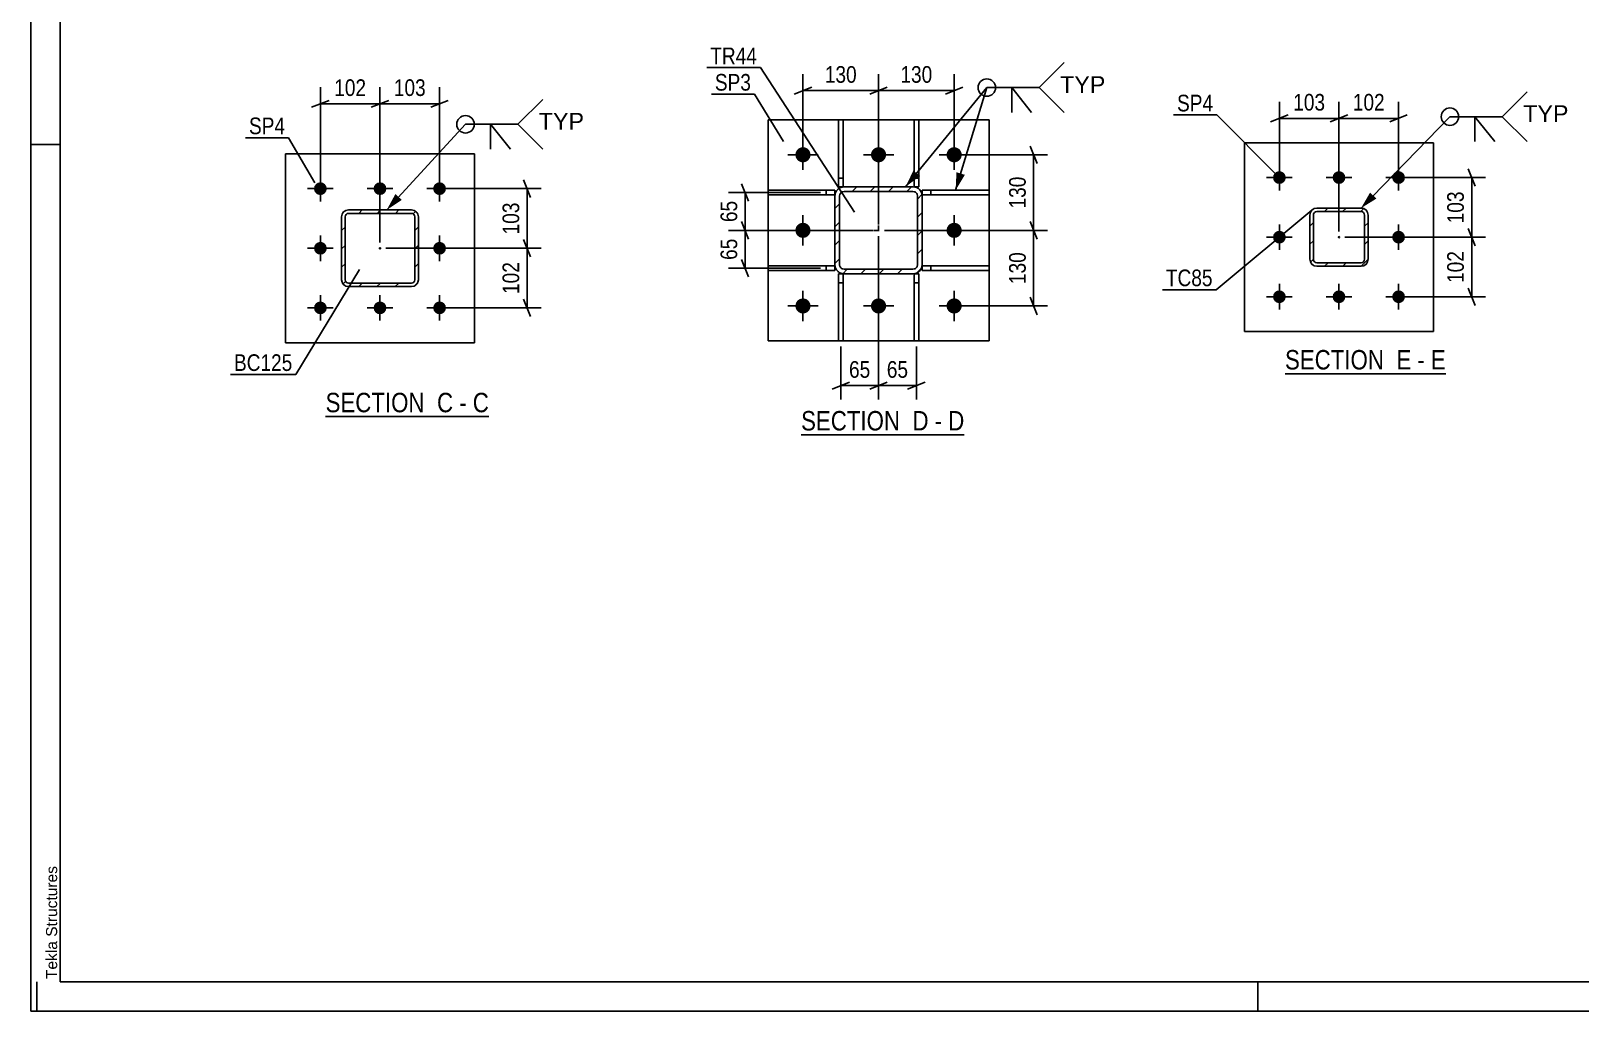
# Model space of a CAD drawing. Header units: millimetres. Extents: x -126 to 715, y -436 to 158.
# Drawn here: x -126.3 to 140.1, y -435.9 to -267.4 of the extents above; entities that cross this region are included whole.
import ezdxf

# ---------------------------------------------------------------- set-up
doc = ezdxf.new("R2010")
doc.units = ezdxf.units.MM
doc.linetypes.add('DXK_LINE_DOT2', pattern=[3.9198, 1.9599, -1.9599])
doc.linetypes.add('DXK_LINE_DOT3', pattern=[5.9187, 2.979, -0.9799, 0.9799, -0.9799])
doc.styles.add('Arial', font='ARIAL.TTF', dxfattribs={"height": 0.2})
doc.styles.add('Arial Narrow', font='ARIALN.TTF', dxfattribs={"height": 0.2})

# ---------------------------------------------------------------- blocks, each defined once
blk = doc.blocks.new('Unknown-232816294-1134')
at = {"color": 5, "linetype": 'Continuous'}
for p, q in [((-126.33, 158.06), (-126.33, -435.94)), ((-121.33, 153.06), (-121.33, -430.94)), ((-121.33, -286.94), (-126.33, -286.94)), ((-125.33, -435.94), (-125.33, -430.94)), ((-121.33, -430.94), (709.67, -430.94)), ((84.67, -435.94), (84.67, -430.94)), ((-126.33, -435.94), (714.67, -435.94))]:
    blk.add_line(p, q, dxfattribs=at)
at = {"color": 174, "linetype": 'Continuous', "style": 'Arial'}
blk.add_text('Tekla Structures', height=1.9102, rotation=90, dxfattribs=at).set_placement((-121.83, -430.44))
blk = doc.blocks.new('Unknown-232816294-13 - 6266')
at = {"color": 6, "linetype": 'Continuous'}
blk.add_line((-75.66, -333.72), (-47.59, -333.72), dxfattribs=at)
at = {"color": 0, "linetype": 'Continuous'}
blk.add_wipeout([(-57.55, -332.97), (-57.55, -329.47), (-75.66, -329.47), (-75.66, -332.97)], dxfattribs=at)
at = {"color": 7, "linetype": 'Continuous', "style": 'Arial Narrow'}
blk.add_text('SECTION ', height=3.34, dxfattribs=at).set_placement((-75.66, -332.97))
at = {"color": 0, "linetype": 'Continuous'}
blk.add_wipeout([(-53.73, -332.97), (-53.73, -329.47), (-56.5, -329.47), (-56.5, -332.97)], dxfattribs=at)
blk.add_wipeout([(-51.4, -332.97), (-51.4, -329.47), (-52.68, -329.47), (-52.68, -332.97)], dxfattribs=at)
at = {"color": 7, "linetype": 'Continuous', "style": 'Arial Narrow'}
blk.add_text('C', height=3.34, dxfattribs=at).set_placement((-56.5, -332.97))
at = {"color": 0, "linetype": 'Continuous'}
blk.add_wipeout([(-47.59, -332.97), (-47.59, -329.47), (-50.35, -329.47), (-50.35, -332.97)], dxfattribs=at)
at = {"color": 7, "linetype": 'Continuous', "style": 'Arial Narrow'}
for s, p in [('C', (-50.35, -332.97)), ('-', (-52.68, -332.97))]:
    blk.add_text(s, height=3.34, dxfattribs=at).set_placement(p)
blk = doc.blocks.new('Unknown-232816294-14 - 6549')
at = {"color": 6, "linetype": 'Continuous'}
blk.add_line((6.11, -336.85), (34.18, -336.85), dxfattribs=at)
at = {"color": 0, "linetype": 'Continuous'}
blk.add_wipeout([(24.22, -336.1), (24.22, -332.6), (6.11, -332.6), (6.11, -336.1)], dxfattribs=at)
at = {"color": 7, "linetype": 'Continuous', "style": 'Arial Narrow'}
blk.add_text('SECTION ', height=3.34, dxfattribs=at).set_placement((6.11, -336.1))
at = {"color": 0, "linetype": 'Continuous'}
blk.add_wipeout([(28.04, -336.1), (28.04, -332.6), (25.27, -332.6), (25.27, -336.1)], dxfattribs=at)
blk.add_wipeout([(30.36, -336.1), (30.36, -332.6), (29.09, -332.6), (29.09, -336.1)], dxfattribs=at)
at = {"color": 7, "linetype": 'Continuous', "style": 'Arial Narrow'}
blk.add_text('D', height=3.34, dxfattribs=at).set_placement((25.27, -336.1))
at = {"color": 0, "linetype": 'Continuous'}
blk.add_wipeout([(34.18, -336.1), (34.18, -332.6), (31.41, -332.6), (31.41, -336.1)], dxfattribs=at)
at = {"color": 7, "linetype": 'Continuous', "style": 'Arial Narrow'}
for s, p in [('D', (31.41, -336.1)), ('-', (29.09, -336.1))]:
    blk.add_text(s, height=3.34, dxfattribs=at).set_placement(p)
blk = doc.blocks.new('Unknown-232816294-25 - 34588')
at = {"color": 6, "linetype": 'Continuous'}
blk.add_line((89.33, -326.36), (116.98, -326.36), dxfattribs=at)
at = {"color": 0, "linetype": 'Continuous'}
blk.add_wipeout([(107.44, -325.61), (107.44, -322.11), (89.33, -322.11), (89.33, -325.61)], dxfattribs=at)
at = {"color": 7, "linetype": 'Continuous', "style": 'Arial Narrow'}
blk.add_text('SECTION ', height=3.34, dxfattribs=at).set_placement((89.33, -325.61))
at = {"color": 0, "linetype": 'Continuous'}
blk.add_wipeout([(111.04, -325.61), (111.04, -322.11), (108.49, -322.11), (108.49, -325.61)], dxfattribs=at)
blk.add_wipeout([(113.37, -325.61), (113.37, -322.11), (112.09, -322.11), (112.09, -325.61)], dxfattribs=at)
at = {"color": 7, "linetype": 'Continuous', "style": 'Arial Narrow'}
blk.add_text('E', height=3.34, dxfattribs=at).set_placement((108.49, -325.61))
at = {"color": 0, "linetype": 'Continuous'}
blk.add_wipeout([(116.98, -325.61), (116.98, -322.11), (114.42, -322.11), (114.42, -325.61)], dxfattribs=at)
at = {"color": 7, "linetype": 'Continuous', "style": 'Arial Narrow'}
for s, p in [('E', (114.42, -325.61)), ('-', (112.09, -325.61))]:
    blk.add_text(s, height=3.34, dxfattribs=at).set_placement(p)
blk = doc.blocks.new('Bolt-232816294-6287 - 6266')
at = {"linetype": 'Continuous'}
for points in [[(-76.56, -295.62, -1), (-76.56, -293.42, -1)], [(-66.31, -295.62, -1), (-66.31, -293.42, -1)], [(-56.06, -295.62, -1), (-56.06, -293.42, -1)], [(-76.56, -305.87, -1), (-76.56, -303.67, -1)], [(-56.06, -305.87, -1), (-56.06, -303.67, -1)], [(-76.56, -316.12, -1), (-76.56, -313.92, -1)], [(-66.31, -316.12, -1), (-66.31, -313.92, -1)], [(-56.06, -316.12, -1), (-56.06, -313.92, -1)]]:
    blk.add_hatch(color=1, dxfattribs=at).paths.add_polyline_path(points)
at = {"color": 1, "linetype": 'Continuous'}
for p, q in [((-76.56, -296.72), (-76.56, -292.32)), ((-66.31, -296.72), (-66.31, -292.32)), ((-56.06, -296.72), (-56.06, -292.32)), ((-74.36, -294.52), (-78.76, -294.52)), ((-64.11, -294.52), (-68.51, -294.52)), ((-53.86, -294.52), (-58.26, -294.52)), ((-76.56, -306.97), (-76.56, -302.57)), ((-56.06, -306.97), (-56.06, -302.57)), ((-74.36, -304.77), (-78.76, -304.77)), ((-53.86, -304.77), (-58.26, -304.77)), ((-76.56, -317.22), (-76.56, -312.82)), ((-66.31, -317.22), (-66.31, -312.82)), ((-56.06, -317.22), (-56.06, -312.82)), ((-74.36, -315.02), (-78.76, -315.02)), ((-64.11, -315.02), (-68.51, -315.02)), ((-53.86, -315.02), (-58.26, -315.02))]:
    blk.add_line(p, q, dxfattribs=at)
blk = doc.blocks.new('Part-232816294-6395 - 6266')
at = {"linetype": 'Continuous'}
h = blk.add_hatch(dxfattribs=at)
h.set_pattern_fill('', scale=0.7, style=0, pattern_type=0)
h.set_pattern_definition([(45, (-60.449, -311.2742), (-1.57154, 1.57154), [])])
h.paths.add_polyline_path([(-60.91, -311.37), (-60.45, -311.27), (-60.06, -311.01), (-59.8, -310.62), (-59.71, -310.17), (-59.71, -299.37), (-59.8, -298.91), (-60.06, -298.52), (-60.45, -298.26), (-60.91, -298.17), (-71.71, -298.17), (-72.17, -298.26), (-72.56, -298.52), (-72.82, -298.91), (-72.91, -299.37), (-72.91, -310.17), (-72.82, -310.62), (-72.56, -311.01), (-72.17, -311.27), (-71.71, -311.37)])
h.paths.add_polyline_path([(-71.71, -310.77), (-71.94, -310.72), (-72.13, -310.59), (-72.26, -310.4), (-72.31, -310.17), (-72.31, -299.37), (-72.26, -299.14), (-72.13, -298.94), (-71.94, -298.81), (-71.71, -298.77), (-60.91, -298.77), (-60.68, -298.81), (-60.48, -298.94), (-60.35, -299.14), (-60.31, -299.37), (-60.31, -310.17), (-60.35, -310.4), (-60.48, -310.59), (-60.68, -310.72), (-60.91, -310.77)])
blk.add_hatch(color=30, dxfattribs=at).paths.add_polyline_path([(-66.31, -304.87, -1), (-66.31, -304.67, -1)])
at = {"color": 7, "linetype": 'DXK_LINE_DOT2'}
for p, q in [((-72.17, -298.26), (-71.71, -298.17)), ((-71.71, -298.17), (-60.91, -298.17)), ((-60.91, -298.17), (-60.45, -298.26)), ((-72.91, -299.37), (-72.82, -298.91)), ((-72.91, -299.37), (-72.91, -310.17)), ((-72.26, -299.14), (-72.31, -299.37)), ((-72.31, -310.17), (-72.31, -299.37)), ((-72.13, -298.94), (-72.26, -299.14)), ((-71.94, -298.81), (-72.13, -298.94)), ((-71.71, -298.77), (-71.94, -298.81)), ((-71.71, -298.77), (-60.91, -298.77)), ((-60.68, -298.81), (-60.91, -298.77)), ((-60.48, -298.94), (-60.68, -298.81)), ((-60.35, -299.14), (-60.48, -298.94)), ((-60.31, -299.37), (-60.35, -299.14)), ((-60.31, -310.17), (-60.31, -299.37)), ((-59.8, -298.91), (-59.71, -299.37)), ((-59.71, -310.17), (-59.71, -299.37)), ((-72.82, -310.62), (-72.91, -310.17)), ((-72.31, -310.17), (-72.26, -310.4)), ((-72.26, -310.4), (-72.13, -310.59)), ((-71.71, -311.37), (-72.17, -311.27)), ((-72.13, -310.59), (-71.94, -310.72)), ((-71.94, -310.72), (-71.71, -310.77)), ((-71.71, -310.77), (-60.91, -310.77)), ((-71.71, -311.37), (-60.91, -311.37)), ((-60.91, -310.77), (-60.68, -310.72)), ((-60.45, -311.27), (-60.91, -311.37)), ((-60.68, -310.72), (-60.48, -310.59)), ((-60.48, -310.59), (-60.35, -310.4)), ((-60.35, -310.4), (-60.31, -310.17)), ((-59.71, -310.17), (-59.8, -310.62))]:
    blk.add_line(p, q, dxfattribs=at)
at = {"color": 2, "linetype": 'Continuous'}
for p, q in [((-71.71, -298.17), (-72.17, -298.26)), ((-71.71, -298.17), (-71.71, -298.17)), ((-71.71, -298.17), (-60.91, -298.17)), ((-60.91, -298.17), (-60.91, -298.17)), ((-60.45, -298.26), (-60.91, -298.17)), ((-72.82, -298.91), (-72.91, -299.37)), ((-72.91, -299.37), (-72.91, -299.37)), ((-72.91, -310.17), (-72.91, -299.37)), ((-72.31, -299.37), (-72.26, -299.14)), ((-72.31, -299.37), (-72.31, -299.37)), ((-72.31, -310.17), (-72.31, -299.37)), ((-72.26, -299.14), (-72.13, -298.94)), ((-72.13, -298.94), (-71.94, -298.81)), ((-71.94, -298.81), (-71.71, -298.77)), ((-71.71, -298.77), (-71.71, -298.77)), ((-71.71, -298.77), (-60.91, -298.77)), ((-60.91, -298.77), (-60.91, -298.77)), ((-60.91, -298.77), (-60.68, -298.81)), ((-60.68, -298.81), (-60.48, -298.94)), ((-60.48, -298.94), (-60.35, -299.14)), ((-60.35, -299.14), (-60.31, -299.37)), ((-60.31, -299.37), (-60.31, -299.37)), ((-60.31, -310.17), (-60.31, -299.37)), ((-59.71, -299.37), (-59.8, -298.91)), ((-59.71, -299.37), (-59.71, -299.37)), ((-59.71, -310.17), (-59.71, -299.37)), ((-72.91, -310.17), (-72.91, -310.17)), ((-72.91, -310.17), (-72.82, -310.62)), ((-72.31, -310.17), (-72.31, -310.17)), ((-72.26, -310.4), (-72.31, -310.17)), ((-72.13, -310.59), (-72.26, -310.4)), ((-72.17, -311.27), (-71.71, -311.37)), ((-71.94, -310.72), (-72.13, -310.59)), ((-71.71, -310.77), (-71.94, -310.72)), ((-71.71, -310.77), (-71.71, -310.77)), ((-71.71, -310.77), (-60.91, -310.77)), ((-71.71, -311.37), (-71.71, -311.37)), ((-71.71, -311.37), (-60.91, -311.37)), ((-60.68, -310.72), (-60.91, -310.77)), ((-60.91, -310.77), (-60.91, -310.77)), ((-60.91, -311.37), (-60.45, -311.27)), ((-60.91, -311.37), (-60.91, -311.37)), ((-60.48, -310.59), (-60.68, -310.72)), ((-60.35, -310.4), (-60.48, -310.59)), ((-60.31, -310.17), (-60.35, -310.4)), ((-60.31, -310.17), (-60.31, -310.17)), ((-59.8, -310.62), (-59.71, -310.17)), ((-59.71, -310.17), (-59.71, -310.17))]:
    blk.add_line(p, q, dxfattribs=at)
at = {"color": 7, "linetype": 'DXK_LINE_DOT3'}
blk.add_line((-66.31, -304.77), (-66.31, -304.77), dxfattribs=at)
at = {"color": 30, "linetype": 'DXK_LINE_DOT3'}
blk.add_line((-66.31, -304.77), (-66.31, -304.77), dxfattribs=at)
at = {"color": 30, "linetype": 'Continuous'}
blk.add_circle((-66.31, -304.77), 0.1, dxfattribs=at)
at = {"color": 7, "linetype": 'DXK_LINE_DOT2'}
for centre, start, end in [((-71.71, -299.37), 112.5, 157.5), ((-60.91, -299.37), 22.5, 67.5), ((-71.71, -310.17), 202.5, 247.5), ((-60.91, -310.17), 292.5, 337.5)]:
    blk.add_arc(centre, 1.2, start, end, dxfattribs=at)
at = {"color": 2, "linetype": 'Continuous'}
for centre, start, end in [((-71.71, -299.37), 112.5, 157.5), ((-60.91, -299.37), 22.5, 67.5), ((-71.71, -310.17), 202.5, 247.5), ((-60.91, -310.17), 292.5, 337.5)]:
    blk.add_arc(centre, 1.2, start, end, dxfattribs=at)
blk = doc.blocks.new('Part-232816294-6315 - 6266')
at = {"color": 2, "linetype": 'Continuous'}
for p, q in [((-82.56, -288.52), (-50.06, -288.52)), ((-82.56, -321.02), (-82.56, -288.52)), ((-50.06, -321.02), (-50.06, -288.52)), ((-50.06, -321.02), (-82.56, -321.02))]:
    blk.add_line(p, q, dxfattribs=at)
at = {"color": 7, "linetype": 'DXK_LINE_DOT2'}
for p, q in [((-50.06, -288.52), (-82.56, -288.52)), ((-82.56, -321.02), (-50.06, -321.02))]:
    blk.add_line(p, q, dxfattribs=at)
blk = doc.blocks.new('Part-232816294-6684 - 6549')
at = {"color": 2, "linetype": 'Continuous'}
for p, q in [((12.53, -282.69), (12.53, -294.19)), ((12.53, -282.69), (13.33, -282.69)), ((13.33, -282.69), (13.33, -294.19)), ((12.53, -294.19), (13.33, -294.19))]:
    blk.add_line(p, q, dxfattribs=at)
at = {"color": 7, "linetype": 'DXK_LINE_DOT2'}
for p, q in [((12.53, -292.69), (13.33, -292.69)), ((13.33, -294.19), (12.53, -294.19))]:
    blk.add_line(p, q, dxfattribs=at)
blk = doc.blocks.new('Part-232816294-6629 - 6549')
at = {"color": 2, "linetype": 'Continuous'}
for p, q in [((0.43, -320.69), (0.43, -282.69)), ((0.43, -282.69), (38.43, -282.69)), ((38.43, -282.69), (38.43, -320.69)), ((38.43, -320.69), (0.43, -320.69))]:
    blk.add_line(p, q, dxfattribs=at)
blk = doc.blocks.new('Bolt-232816294-6567 - 6549')
at = {"linetype": 'Continuous'}
for points in [[(6.43, -289.99, -1), (6.43, -287.39, -1)], [(19.43, -289.99, -1), (19.43, -287.39, -1)], [(32.43, -289.99, -1), (32.43, -287.39, -1)], [(6.43, -302.99, -1), (6.43, -300.39, -1)], [(32.43, -302.99, -1), (32.43, -300.39, -1)], [(6.43, -315.99, -1), (6.43, -313.39, -1)], [(19.43, -315.99, -1), (19.43, -313.39, -1)], [(32.43, -315.99, -1), (32.43, -313.39, -1)]]:
    blk.add_hatch(color=1, dxfattribs=at).paths.add_polyline_path(points)
at = {"color": 1, "linetype": 'Continuous'}
for p, q in [((6.43, -291.29), (6.43, -286.09)), ((19.43, -291.29), (19.43, -286.09)), ((32.43, -291.29), (32.43, -286.09)), ((9.03, -288.69), (3.83, -288.69)), ((22.03, -288.69), (16.83, -288.69)), ((35.03, -288.69), (29.83, -288.69)), ((6.43, -304.29), (6.43, -299.09)), ((32.43, -304.29), (32.43, -299.09)), ((9.03, -301.69), (3.83, -301.69)), ((35.03, -301.69), (29.83, -301.69)), ((6.43, -317.29), (6.43, -312.09)), ((19.43, -317.29), (19.43, -312.09)), ((32.43, -317.29), (32.43, -312.09)), ((9.03, -314.69), (3.83, -314.69)), ((22.03, -314.69), (16.83, -314.69)), ((35.03, -314.69), (29.83, -314.69))]:
    blk.add_line(p, q, dxfattribs=at)
blk = doc.blocks.new('Part-232816294-6704 - 6549')
at = {"color": 2, "linetype": 'Continuous'}
for p, q in [((26.93, -308.59), (26.93, -307.79)), ((26.93, -307.79), (38.43, -307.79)), ((38.43, -308.59), (26.93, -308.59)), ((38.43, -307.79), (38.43, -308.59))]:
    blk.add_line(p, q, dxfattribs=at)
at = {"color": 7, "linetype": 'DXK_LINE_DOT2'}
blk.add_line((28.43, -308.59), (28.43, -307.79), dxfattribs=at)
blk = doc.blocks.new('Part-232816294-6689 - 6549')
at = {"color": 2, "linetype": 'Continuous'}
for p, q in [((25.53, -282.69), (25.53, -294.19)), ((25.53, -282.69), (26.33, -282.69)), ((26.33, -282.69), (26.33, -294.19)), ((25.53, -294.19), (26.33, -294.19))]:
    blk.add_line(p, q, dxfattribs=at)
at = {"color": 7, "linetype": 'DXK_LINE_DOT2'}
for p, q in [((25.53, -292.69), (26.33, -292.69)), ((26.33, -294.19), (25.53, -294.19))]:
    blk.add_line(p, q, dxfattribs=at)
blk = doc.blocks.new('Part-232816294-6694 - 6549')
at = {"color": 2, "linetype": 'Continuous'}
for p, q in [((12.53, -309.19), (13.33, -309.19)), ((12.53, -320.69), (12.53, -309.19)), ((13.33, -320.69), (13.33, -309.19)), ((13.33, -320.69), (12.53, -320.69))]:
    blk.add_line(p, q, dxfattribs=at)
at = {"color": 7, "linetype": 'DXK_LINE_DOT2'}
for p, q in [((13.33, -309.19), (12.53, -309.19)), ((12.53, -310.69), (13.33, -310.69))]:
    blk.add_line(p, q, dxfattribs=at)
blk = doc.blocks.new('Part-232816294-6699 - 6549')
at = {"color": 2, "linetype": 'Continuous'}
for p, q in [((25.53, -309.19), (26.33, -309.19)), ((25.53, -320.69), (25.53, -309.19)), ((26.33, -320.69), (26.33, -309.19)), ((26.33, -320.69), (25.53, -320.69))]:
    blk.add_line(p, q, dxfattribs=at)
at = {"color": 7, "linetype": 'DXK_LINE_DOT2'}
for p, q in [((26.33, -309.19), (25.53, -309.19)), ((25.53, -310.69), (26.33, -310.69))]:
    blk.add_line(p, q, dxfattribs=at)
blk = doc.blocks.new('Part-232816294-6709 - 6549')
at = {"color": 2, "linetype": 'Continuous'}
for p, q in [((26.93, -295.59), (26.93, -294.79)), ((26.93, -294.79), (38.43, -294.79)), ((38.43, -295.59), (26.93, -295.59)), ((38.43, -294.79), (38.43, -295.59))]:
    blk.add_line(p, q, dxfattribs=at)
at = {"color": 7, "linetype": 'DXK_LINE_DOT2'}
blk.add_line((28.43, -295.59), (28.43, -294.79), dxfattribs=at)
blk = doc.blocks.new('Part-232816294-10432 - 6549')
at = {"linetype": 'Continuous'}
h = blk.add_hatch(dxfattribs=at)
h.set_pattern_fill('', scale=0.7, style=0, pattern_type=0)
h.set_pattern_definition([(45, (25.9398, -309.0668), (-1.57154, 1.57154), [])])
h.paths.add_polyline_path([(25.33, -309.19), (25.94, -309.07), (26.46, -308.72), (26.81, -308.2), (26.93, -307.59), (26.93, -295.79), (26.81, -295.18), (26.46, -294.66), (25.94, -294.31), (25.33, -294.19), (13.53, -294.19), (12.92, -294.31), (12.4, -294.66), (12.05, -295.18), (11.93, -295.79), (11.93, -307.59), (12.05, -308.2), (12.4, -308.72), (12.92, -309.07), (13.53, -309.19)])
h.paths.add_polyline_path([(13.53, -308.39), (13.22, -308.33), (12.96, -308.15), (12.79, -307.89), (12.73, -307.59), (12.73, -295.79), (12.79, -295.48), (12.96, -295.22), (13.22, -295.05), (13.53, -294.99), (25.33, -294.99), (25.63, -295.05), (25.89, -295.22), (26.07, -295.48), (26.13, -295.79), (26.13, -307.59), (26.07, -307.89), (25.89, -308.15), (25.63, -308.33), (25.33, -308.39)])
at = {"color": 7, "linetype": 'DXK_LINE_DOT3'}
for p, q in [((19.43, -311.69), (19.43, -291.69)), ((29.43, -301.69), (9.43, -301.69))]:
    blk.add_line(p, q, dxfattribs=at)
at = {"color": 7, "linetype": 'DXK_LINE_DOT2'}
for p, q in [((11.93, -295.79), (12.05, -295.18)), ((12.79, -295.48), (12.73, -295.79)), ((12.92, -294.31), (13.53, -294.19)), ((13.53, -294.99), (13.22, -295.05)), ((13.53, -294.19), (25.33, -294.19)), ((13.53, -294.99), (25.33, -294.99)), ((25.33, -294.19), (25.94, -294.31)), ((25.63, -295.05), (25.33, -294.99)), ((26.13, -295.79), (26.07, -295.48)), ((26.81, -295.18), (26.93, -295.79)), ((11.93, -307.59), (11.93, -295.79)), ((12.73, -307.59), (12.73, -295.79)), ((26.13, -307.59), (26.13, -295.79)), ((26.93, -307.59), (26.93, -295.79)), ((12.05, -308.2), (11.93, -307.59)), ((12.73, -307.59), (12.79, -307.89)), ((13.22, -308.33), (13.53, -308.39)), ((13.53, -308.39), (25.33, -308.39)), ((25.33, -308.39), (25.63, -308.33)), ((26.07, -307.89), (26.13, -307.59)), ((26.93, -307.59), (26.81, -308.2)), ((13.53, -309.19), (12.92, -309.07)), ((13.53, -309.19), (25.33, -309.19)), ((25.94, -309.07), (25.33, -309.19))]:
    blk.add_line(p, q, dxfattribs=at)
at = {"color": 2, "linetype": 'Continuous'}
for p, q in [((12.05, -295.18), (11.93, -295.79)), ((12.73, -295.79), (12.79, -295.48)), ((13.53, -294.19), (12.92, -294.31)), ((13.22, -295.05), (13.53, -294.99)), ((13.53, -294.19), (25.33, -294.19)), ((13.53, -294.99), (25.33, -294.99)), ((25.94, -294.31), (25.33, -294.19)), ((25.33, -294.99), (25.63, -295.05)), ((26.07, -295.48), (26.13, -295.79)), ((26.93, -295.79), (26.81, -295.18)), ((11.93, -307.59), (11.93, -295.79)), ((12.73, -307.59), (12.73, -295.79)), ((26.13, -307.59), (26.13, -295.79)), ((26.93, -307.59), (26.93, -295.79)), ((11.93, -307.59), (12.05, -308.2)), ((12.79, -307.89), (12.73, -307.59)), ((13.53, -308.39), (13.22, -308.33)), ((13.53, -308.39), (25.33, -308.39)), ((25.63, -308.33), (25.33, -308.39)), ((26.13, -307.59), (26.07, -307.89)), ((26.81, -308.2), (26.93, -307.59)), ((12.92, -309.07), (13.53, -309.19)), ((13.53, -309.19), (25.33, -309.19)), ((25.33, -309.19), (25.94, -309.07))]:
    blk.add_line(p, q, dxfattribs=at)
at = {"color": 7, "linetype": 'DXK_LINE_DOT2'}
for centre, radius, start, end in [((13.53, -295.79), 1.6, 112.5, 157.5), ((13.53, -295.79), 0.8, 112.5, 157.5), ((25.33, -295.79), 0.8, 22.5, 67.5), ((25.33, -295.79), 1.6, 22.5, 67.5), ((13.53, -307.59), 1.6, 202.5, 247.5), ((13.53, -307.59), 0.8, 202.5, 247.5), ((25.33, -307.59), 0.8, 292.5, 337.5), ((25.33, -307.59), 1.6, 292.5, 337.5)]:
    blk.add_arc(centre, radius, start, end, dxfattribs=at)
at = {"color": 2, "linetype": 'Continuous'}
for centre, radius, start, end in [((13.53, -295.79), 1.6, 112.5, 157.5), ((13.53, -295.79), 0.8, 112.5, 157.5), ((25.33, -295.79), 0.8, 22.5, 67.5), ((25.33, -295.79), 1.6, 22.5, 67.5), ((13.53, -307.59), 1.6, 202.5, 247.5), ((13.53, -307.59), 0.8, 202.5, 247.5), ((25.33, -307.59), 0.8, 292.5, 337.5), ((25.33, -307.59), 1.6, 292.5, 337.5)]:
    blk.add_arc(centre, radius, start, end, dxfattribs=at)
blk = doc.blocks.new('Part-232816294-6714 - 6549')
at = {"color": 2, "linetype": 'Continuous'}
for p, q in [((0.43, -307.79), (11.93, -307.79)), ((0.43, -308.59), (0.43, -307.79)), ((11.93, -308.59), (0.43, -308.59)), ((11.93, -307.79), (11.93, -308.59))]:
    blk.add_line(p, q, dxfattribs=at)
at = {"color": 7, "linetype": 'DXK_LINE_DOT2'}
blk.add_line((10.43, -308.59), (10.43, -307.79), dxfattribs=at)
blk = doc.blocks.new('Part-232816294-6719 - 6549')
at = {"color": 2, "linetype": 'Continuous'}
for p, q in [((0.43, -294.79), (11.93, -294.79)), ((0.43, -295.59), (0.43, -294.79)), ((11.93, -295.59), (0.43, -295.59)), ((11.93, -294.79), (11.93, -295.59))]:
    blk.add_line(p, q, dxfattribs=at)
at = {"color": 7, "linetype": 'DXK_LINE_DOT2'}
blk.add_line((10.43, -295.59), (10.43, -294.79), dxfattribs=at)
blk = doc.blocks.new('Part-232816294-34607 - 34588')
at = {"color": 2, "linetype": 'Continuous'}
for p, q in [((82.36, -286.61), (82.36, -319.11)), ((114.86, -286.61), (82.36, -286.61)), ((114.86, -286.61), (114.86, -319.11)), ((114.86, -319.11), (82.36, -319.11))]:
    blk.add_line(p, q, dxfattribs=at)
at = {"color": 7, "linetype": 'DXK_LINE_DOT2'}
for p, q in [((82.36, -286.61), (114.86, -286.61)), ((82.36, -319.11), (114.86, -319.11))]:
    blk.add_line(p, q, dxfattribs=at)
blk = doc.blocks.new('Bolt-232816294-34725 - 34588')
at = {"linetype": 'Continuous'}
for points in [[(88.36, -291.51, -1), (88.36, -293.71, -1)], [(98.61, -291.51, -1), (98.61, -293.71, -1)], [(108.86, -291.51, -1), (108.86, -293.71, -1)], [(88.36, -301.76, -1), (88.36, -303.96, -1)], [(108.86, -301.76, -1), (108.86, -303.96, -1)], [(88.36, -312.01, -1), (88.36, -314.21, -1)], [(98.61, -312.01, -1), (98.61, -314.21, -1)], [(108.86, -312.01, -1), (108.86, -314.21, -1)]]:
    blk.add_hatch(color=1, dxfattribs=at).paths.add_polyline_path(points)
at = {"color": 1, "linetype": 'Continuous'}
for p, q in [((86.16, -292.61), (90.56, -292.61)), ((88.36, -290.41), (88.36, -294.81)), ((96.41, -292.61), (100.81, -292.61)), ((98.61, -290.41), (98.61, -294.81)), ((106.66, -292.61), (111.06, -292.61)), ((108.86, -290.41), (108.86, -294.81)), ((88.36, -300.66), (88.36, -305.06)), ((108.86, -300.66), (108.86, -305.06)), ((86.16, -302.86), (90.56, -302.86)), ((106.66, -302.86), (111.06, -302.86)), ((88.36, -310.91), (88.36, -315.31)), ((98.61, -310.91), (98.61, -315.31)), ((108.86, -310.91), (108.86, -315.31)), ((86.16, -313.11), (90.56, -313.11)), ((96.41, -313.11), (100.81, -313.11)), ((106.66, -313.11), (111.06, -313.11))]:
    blk.add_line(p, q, dxfattribs=at)
blk = doc.blocks.new('Part-232816294-34685 - 34588')
at = {"linetype": 'Continuous'}
h = blk.add_hatch(dxfattribs=at)
h.set_pattern_fill('', scale=0.7, style=0, pattern_type=0)
h.set_pattern_definition([(45, (102.4067, -307.8636), (-1.57154, 1.57154), [])])
h.paths.add_polyline_path([(94.81, -307.86), (102.41, -307.86), (102.87, -307.77), (103.26, -307.51), (103.52, -307.12), (103.61, -306.66), (103.61, -299.06), (103.52, -298.6), (103.26, -298.22), (102.87, -297.95), (102.41, -297.86), (94.81, -297.86), (94.35, -297.95), (93.96, -298.22), (93.7, -298.6), (93.61, -299.06), (93.61, -306.66), (93.7, -307.12), (93.96, -307.51), (94.35, -307.77)])
h.paths.add_polyline_path([(94.25, -306.89), (94.21, -306.66), (94.21, -299.06), (94.25, -298.83), (94.38, -298.64), (94.58, -298.51), (94.81, -298.46), (102.41, -298.46), (102.64, -298.51), (102.83, -298.64), (102.96, -298.83), (103.01, -299.06), (103.01, -306.66), (102.96, -306.89), (102.83, -307.09), (102.64, -307.22), (102.41, -307.26), (94.81, -307.26), (94.58, -307.22), (94.38, -307.09)])
blk.add_hatch(color=246, dxfattribs=at).paths.add_polyline_path([(98.61, -302.96, -1), (98.61, -302.76, -1)])
at = {"color": 7, "linetype": 'DXK_LINE_DOT2'}
for p, q in [((94.35, -297.95), (94.81, -297.86)), ((94.81, -297.86), (102.41, -297.86)), ((102.41, -297.86), (102.87, -297.95)), ((93.61, -299.06), (93.7, -298.6)), ((93.61, -306.66), (93.61, -299.06)), ((94.25, -298.83), (94.21, -299.06)), ((94.21, -299.06), (94.21, -306.66)), ((94.38, -298.64), (94.25, -298.83)), ((94.58, -298.51), (94.38, -298.64)), ((94.81, -298.46), (94.58, -298.51)), ((94.81, -298.46), (102.41, -298.46)), ((102.64, -298.51), (102.41, -298.46)), ((102.83, -298.64), (102.64, -298.51)), ((102.96, -298.83), (102.83, -298.64)), ((103.01, -299.06), (102.96, -298.83)), ((103.01, -306.66), (103.01, -299.06)), ((103.52, -298.6), (103.61, -299.06)), ((103.61, -306.66), (103.61, -299.06)), ((93.7, -307.12), (93.61, -306.66)), ((94.21, -306.66), (94.25, -306.89)), ((94.25, -306.89), (94.38, -307.09)), ((94.81, -307.86), (94.35, -307.77)), ((94.38, -307.09), (94.58, -307.22)), ((94.58, -307.22), (94.81, -307.26)), ((94.81, -307.26), (102.41, -307.26)), ((94.81, -307.86), (102.41, -307.86)), ((102.41, -307.26), (102.64, -307.22)), ((102.87, -307.77), (102.41, -307.86)), ((102.64, -307.22), (102.83, -307.09)), ((102.83, -307.09), (102.96, -306.89)), ((102.96, -306.89), (103.01, -306.66)), ((103.61, -306.66), (103.52, -307.12))]:
    blk.add_line(p, q, dxfattribs=at)
at = {"color": 2, "linetype": 'Continuous'}
for p, q in [((94.81, -297.86), (94.35, -297.95)), ((94.81, -297.86), (102.41, -297.86)), ((102.87, -297.95), (102.41, -297.86)), ((93.7, -298.6), (93.61, -299.06)), ((93.61, -306.66), (93.61, -299.06)), ((94.21, -299.06), (94.25, -298.83)), ((94.21, -306.66), (94.21, -299.06)), ((94.25, -298.83), (94.38, -298.64)), ((94.38, -298.64), (94.58, -298.51)), ((94.58, -298.51), (94.81, -298.46)), ((94.81, -298.46), (102.41, -298.46)), ((102.41, -298.46), (102.64, -298.51)), ((102.64, -298.51), (102.83, -298.64)), ((102.83, -298.64), (102.96, -298.83)), ((102.96, -298.83), (103.01, -299.06)), ((103.01, -306.66), (103.01, -299.06)), ((103.61, -299.06), (103.52, -298.6)), ((103.61, -306.66), (103.61, -299.06)), ((93.61, -306.66), (93.7, -307.12)), ((94.25, -306.89), (94.21, -306.66)), ((94.38, -307.09), (94.25, -306.89)), ((94.35, -307.77), (94.81, -307.86)), ((94.58, -307.22), (94.38, -307.09)), ((94.81, -307.26), (94.58, -307.22)), ((94.81, -307.26), (102.41, -307.26)), ((94.81, -307.86), (102.41, -307.86)), ((102.64, -307.22), (102.41, -307.26)), ((102.41, -307.86), (102.87, -307.77)), ((102.83, -307.09), (102.64, -307.22)), ((102.96, -306.89), (102.83, -307.09)), ((103.01, -306.66), (102.96, -306.89)), ((103.52, -307.12), (103.61, -306.66))]:
    blk.add_line(p, q, dxfattribs=at)
at = {"color": 7, "linetype": 'DXK_LINE_DOT3'}
blk.add_line((98.61, -302.86), (98.61, -302.86), dxfattribs=at)
at = {"color": 246, "linetype": 'DXK_LINE_DOT2'}
blk.add_line((98.61, -302.86), (98.61, -302.86), dxfattribs=at)
at = {"color": 246, "linetype": 'Continuous'}
blk.add_circle((98.61, -302.86), 0.1, dxfattribs=at)
at = {"color": 7, "linetype": 'DXK_LINE_DOT2'}
for centre, start, end in [((94.81, -299.06), 112.5, 157.5), ((102.41, -299.06), 22.5, 67.5), ((94.81, -306.66), 202.5, 247.5), ((102.41, -306.66), 292.5, 337.5)]:
    blk.add_arc(centre, 1.2, start, end, dxfattribs=at)
at = {"color": 2, "linetype": 'Continuous'}
for centre, start, end in [((94.81, -299.06), 112.5, 157.5), ((102.41, -299.06), 22.5, 67.5), ((94.81, -306.66), 202.5, 247.5), ((102.41, -306.66), 292.5, 337.5)]:
    blk.add_arc(centre, 1.2, start, end, dxfattribs=at)
blk = doc.blocks.new('StraightDimension-232816294-85912 - 6266')
at = {"color": 7, "linetype": 'Continuous'}
for p, q in [((-67.81, -280.53), (-64.81, -279.33)), ((-66.31, -303.76), (-66.31, -277.08)), ((-54.56, -279.33), (-57.56, -280.53)), ((-56.06, -293.52), (-56.06, -277.08)), ((-66.31, -279.93), (-56.06, -279.93))]:
    blk.add_line(p, q, dxfattribs=at)
at = {"color": 0}
blk.add_wipeout([(-57.84, -279.18), (-57.84, -274.98), (-64.53, -274.98), (-64.53, -279.18)], dxfattribs=at)
at = {"color": 3, "style": 'Arial Narrow'}
blk.add_text('103', height=2.863, dxfattribs=at).set_placement((-63.93, -278.58))
blk = doc.blocks.new('StraightDimension-232816294-85913 - 6266')
at = {"color": 7, "linetype": 'Continuous'}
for p, q in [((-78.06, -280.53), (-75.06, -279.33)), ((-76.56, -293.52), (-76.56, -277.08)), ((-64.81, -279.33), (-67.81, -280.53)), ((-66.31, -303.76), (-66.31, -277.08)), ((-76.56, -279.93), (-66.31, -279.93))]:
    blk.add_line(p, q, dxfattribs=at)
at = {"color": 0}
blk.add_wipeout([(-68.09, -279.18), (-68.09, -274.98), (-74.78, -274.98), (-74.78, -279.18)], dxfattribs=at)
at = {"color": 3, "style": 'Arial Narrow'}
blk.add_text('102', height=2.863, dxfattribs=at).set_placement((-74.18, -278.58))
blk = doc.blocks.new('StraightDimension-232816294-85920 - 6266')
at = {"color": 7, "linetype": 'Continuous'}
for p, q in [((-41.62, -293.02), (-40.42, -296.02)), ((-55.06, -294.52), (-38.62, -294.52)), ((-41.02, -304.77), (-41.02, -294.52)), ((-40.42, -306.27), (-41.62, -303.27)), ((-65.31, -304.77), (-38.62, -304.77))]:
    blk.add_line(p, q, dxfattribs=at)
at = {"color": 0}
blk.add_wipeout([(-41.77, -296.3), (-45.97, -296.3), (-45.97, -302.98), (-41.77, -302.98)], dxfattribs=at)
at = {"color": 3, "style": 'Arial Narrow'}
blk.add_text('103', height=2.863, rotation=90.0002, dxfattribs=at).set_placement((-42.37, -302.38))
blk = doc.blocks.new('StraightDimension-232816294-85921 - 6266')
at = {"color": 7, "linetype": 'Continuous'}
for p, q in [((-41.62, -303.27), (-40.42, -306.27)), ((-65.31, -304.77), (-38.62, -304.77)), ((-41.02, -315.02), (-41.02, -304.77)), ((-40.42, -316.52), (-41.62, -313.52)), ((-55.06, -315.02), (-38.62, -315.02))]:
    blk.add_line(p, q, dxfattribs=at)
at = {"color": 0}
blk.add_wipeout([(-41.77, -306.55), (-45.97, -306.55), (-45.97, -313.23), (-41.77, -313.23)], dxfattribs=at)
at = {"color": 3, "style": 'Arial Narrow'}
blk.add_text('102', height=2.863, rotation=90.0002, dxfattribs=at).set_placement((-42.37, -312.63))
blk = doc.blocks.new('StraightDimension-232816294-85878 - 6549')
at = {"color": 7, "linetype": 'Continuous'}
for p, q in [((9.43, -295.19), (-6.38, -295.19)), ((-4.13, -293.69), (-2.93, -296.69)), ((-3.53, -301.69), (-3.53, -295.19)), ((-2.93, -303.19), (-4.13, -300.19)), ((18.43, -301.69), (-6.38, -301.69))]:
    blk.add_line(p, q, dxfattribs=at)
at = {"color": 0}
blk.add_wipeout([(-4.28, -296.01), (-8.48, -296.01), (-8.48, -300.87), (-4.28, -300.87)], dxfattribs=at)
at = {"color": 3, "style": 'Arial Narrow'}
blk.add_text('65', height=2.863, rotation=90.0002, dxfattribs=at).set_placement((-4.88, -300.27))
blk = doc.blocks.new('StraightDimension-232816294-85860 - 6549')
at = {"color": 7, "linetype": 'Continuous'}
for p, q in [((19.43, -302.69), (19.43, -330.79)), ((25.93, -321.69), (25.93, -330.79)), ((17.93, -328.99), (20.93, -327.79)), ((19.43, -328.39), (25.93, -328.39)), ((27.43, -327.79), (24.43, -328.99))]:
    blk.add_line(p, q, dxfattribs=at)
at = {"color": 0}
blk.add_wipeout([(25.11, -327.64), (25.11, -323.44), (20.25, -323.44), (20.25, -327.64)], dxfattribs=at)
at = {"color": 3, "style": 'Arial Narrow'}
blk.add_text('65', height=2.863, dxfattribs=at).set_placement((20.85, -327.04))
blk = doc.blocks.new('StraightDimension-232816294-85879 - 6549')
at = {"color": 7, "linetype": 'Continuous'}
for p, q in [((-4.13, -300.19), (-2.93, -303.19)), ((18.43, -301.69), (-6.38, -301.69)), ((-3.53, -308.19), (-3.53, -301.69)), ((9.43, -308.19), (-6.38, -308.19)), ((-2.93, -309.69), (-4.13, -306.69))]:
    blk.add_line(p, q, dxfattribs=at)
at = {"color": 0}
blk.add_wipeout([(-4.28, -302.51), (-8.48, -302.51), (-8.48, -307.37), (-4.28, -307.37)], dxfattribs=at)
at = {"color": 3, "style": 'Arial Narrow'}
blk.add_text('65', height=2.863, rotation=90.0002, dxfattribs=at).set_placement((-4.88, -306.77))
blk = doc.blocks.new('StraightDimension-232816294-85900 - 6549')
at = {"color": 7, "linetype": 'Continuous'}
for p, q in [((19.43, -300.69), (19.43, -274.81)), ((32.43, -287.69), (32.43, -274.81)), ((20.93, -277.06), (17.93, -278.26)), ((19.43, -277.66), (32.43, -277.66)), ((30.93, -278.26), (33.93, -277.06))]:
    blk.add_line(p, q, dxfattribs=at)
at = {"color": 0}
blk.add_wipeout([(29.27, -276.91), (29.27, -272.71), (22.59, -272.71), (22.59, -276.91)], dxfattribs=at)
at = {"color": 3, "style": 'Arial Narrow'}
blk.add_text('130', height=2.863, dxfattribs=at).set_placement((23.19, -276.31))
blk = doc.blocks.new('StraightDimension-232816294-85861 - 6549')
at = {"color": 7, "linetype": 'Continuous'}
for p, q in [((19.43, -302.69), (19.43, -330.79)), ((12.93, -321.69), (12.93, -330.79)), ((11.43, -328.99), (14.43, -327.79)), ((12.93, -328.39), (19.43, -328.39)), ((20.93, -327.79), (17.93, -328.99))]:
    blk.add_line(p, q, dxfattribs=at)
at = {"color": 0}
blk.add_wipeout([(18.61, -327.64), (18.61, -323.44), (13.75, -323.44), (13.75, -327.64)], dxfattribs=at)
at = {"color": 3, "style": 'Arial Narrow'}
blk.add_text('65', height=2.863, dxfattribs=at).set_placement((14.35, -327.04))
blk = doc.blocks.new('StraightDimension-232816294-85889 - 6549')
at = {"color": 7, "linetype": 'Continuous'}
for p, q in [((46.69, -290.19), (45.49, -287.19)), ((33.43, -288.69), (48.49, -288.69)), ((46.09, -301.69), (46.09, -288.69)), ((45.49, -300.19), (46.69, -303.19)), ((20.43, -301.69), (48.49, -301.69))]:
    blk.add_line(p, q, dxfattribs=at)
at = {"color": 0}
blk.add_wipeout([(45.34, -291.85), (41.14, -291.85), (41.14, -298.53), (45.34, -298.53)], dxfattribs=at)
at = {"color": 3, "style": 'Arial Narrow'}
blk.add_text('130', height=2.863, rotation=90.0002, dxfattribs=at).set_placement((44.74, -297.93))
blk = doc.blocks.new('StraightDimension-232816294-85890 - 6549')
at = {"color": 7, "linetype": 'Continuous'}
for p, q in [((46.69, -303.19), (45.49, -300.19)), ((20.43, -301.69), (48.49, -301.69)), ((46.09, -314.69), (46.09, -301.69)), ((45.49, -313.19), (46.69, -316.19)), ((33.43, -314.69), (48.49, -314.69))]:
    blk.add_line(p, q, dxfattribs=at)
at = {"color": 0}
blk.add_wipeout([(45.34, -304.85), (41.14, -304.85), (41.14, -311.53), (45.34, -311.53)], dxfattribs=at)
at = {"color": 3, "style": 'Arial Narrow'}
blk.add_text('130', height=2.863, rotation=90.0002, dxfattribs=at).set_placement((44.74, -310.93))
blk = doc.blocks.new('StraightDimension-232816294-85901 - 6549')
at = {"color": 7, "linetype": 'Continuous'}
for p, q in [((6.43, -287.69), (6.43, -274.81)), ((19.43, -300.69), (19.43, -274.81)), ((7.93, -277.06), (4.93, -278.26)), ((6.43, -277.66), (19.43, -277.66)), ((17.93, -278.26), (20.93, -277.06))]:
    blk.add_line(p, q, dxfattribs=at)
at = {"color": 0}
blk.add_wipeout([(16.27, -276.91), (16.27, -272.71), (9.59, -272.71), (9.59, -276.91)], dxfattribs=at)
at = {"color": 3, "style": 'Arial Narrow'}
blk.add_text('130', height=2.863, dxfattribs=at).set_placement((10.19, -276.31))
blk = doc.blocks.new('StraightDimension-232816294-85788 - 34588')
at = {"color": 7, "linetype": 'Continuous'}
for p, q in [((98.61, -301.86), (98.61, -279.59)), ((108.86, -291.61), (108.86, -279.59)), ((97.11, -283.04), (100.11, -281.84)), ((110.36, -281.84), (107.36, -283.04)), ((98.61, -282.44), (108.86, -282.44))]:
    blk.add_line(p, q, dxfattribs=at)
at = {"color": 0}
blk.add_wipeout([(107.07, -281.69), (107.07, -277.49), (100.39, -277.49), (100.39, -281.69)], dxfattribs=at)
at = {"color": 3, "style": 'Arial Narrow'}
blk.add_text('102', height=2.863, dxfattribs=at).set_placement((100.99, -281.09))
blk = doc.blocks.new('StraightDimension-232816294-85716 - 34588')
at = {"color": 7, "linetype": 'Continuous'}
for p, q in [((109.86, -292.61), (123.83, -292.61)), ((120.83, -291.11), (122.03, -294.11)), ((121.43, -302.86), (121.43, -292.61)), ((99.61, -302.86), (123.83, -302.86)), ((122.03, -304.36), (120.83, -301.36))]:
    blk.add_line(p, q, dxfattribs=at)
at = {"color": 0}
blk.add_wipeout([(120.68, -294.4), (116.48, -294.4), (116.48, -301.08), (120.68, -301.08)], dxfattribs=at)
at = {"color": 3, "style": 'Arial Narrow'}
blk.add_text('103', height=2.863, rotation=90.0002, dxfattribs=at).set_placement((120.08, -300.48))
blk = doc.blocks.new('StraightDimension-232816294-85717 - 34588')
at = {"color": 7, "linetype": 'Continuous'}
for p, q in [((99.61, -302.86), (123.83, -302.86)), ((120.83, -301.36), (122.03, -304.36)), ((121.43, -313.11), (121.43, -302.86)), ((122.03, -314.61), (120.83, -311.61)), ((109.86, -313.11), (123.83, -313.11))]:
    blk.add_line(p, q, dxfattribs=at)
at = {"color": 0}
blk.add_wipeout([(120.68, -304.65), (116.48, -304.65), (116.48, -311.33), (120.68, -311.33)], dxfattribs=at)
at = {"color": 3, "style": 'Arial Narrow'}
blk.add_text('102', height=2.863, rotation=90.0002, dxfattribs=at).set_placement((120.08, -310.73))
blk = doc.blocks.new('StraightDimension-232816294-85789 - 34588')
at = {"color": 7, "linetype": 'Continuous'}
for p, q in [((88.36, -291.61), (88.36, -279.59)), ((98.61, -301.86), (98.61, -279.59)), ((86.86, -283.04), (89.86, -281.84)), ((100.11, -281.84), (97.11, -283.04)), ((88.36, -282.44), (98.61, -282.44))]:
    blk.add_line(p, q, dxfattribs=at)
at = {"color": 0}
blk.add_wipeout([(96.82, -281.69), (96.82, -277.49), (90.14, -277.49), (90.14, -281.69)], dxfattribs=at)
at = {"color": 3, "style": 'Arial Narrow'}
blk.add_text('103', height=2.863, dxfattribs=at).set_placement((90.74, -281.09))
blk = doc.blocks.new('Mark-232816294-6391 - 6266')
at = {"color": 0}
blk.add_wipeout([(-81.37, -325.87), (-81.37, -322.87), (-91.42, -322.87), (-91.42, -325.87)], dxfattribs=at)
blk.add_wipeout([(-81.37, -325.87), (-81.37, -322.87), (-91.42, -322.87), (-91.42, -325.87)], dxfattribs=at)
at = {"color": 30, "linetype": 'Continuous'}
for p in [(-69.86, -308.4), (-92.02, -326.47)]:
    blk.add_line(p, (-80.77, -326.47), dxfattribs=at)
at = {"color": 3, "style": 'Arial Narrow'}
blk.add_text('BC125', height=2.863, dxfattribs=at).set_placement((-91.42, -325.87))
blk = doc.blocks.new('Mark-232816294-6311 - 6266')
at = {"color": 0}
blk.add_wipeout([(-82.63, -285.15), (-82.63, -282.15), (-88.84, -282.15), (-88.84, -285.15)], dxfattribs=at)
blk.add_wipeout([(-82.63, -285.15), (-82.63, -282.15), (-88.84, -282.15), (-88.84, -285.15)], dxfattribs=at)
at = {"color": 30, "linetype": 'Continuous'}
for p in [(-89.44, -285.75), (-77.53, -293.54)]:
    blk.add_line(p, (-82.03, -285.75), dxfattribs=at)
at = {"color": 3, "style": 'Arial Narrow'}
blk.add_text('SP4', height=2.863, dxfattribs=at).set_placement((-88.84, -285.15))
blk = doc.blocks.new('WeldMark-232816294-30833 - 6266')
at = {"linetype": 'Continuous'}
blk.add_hatch(color=30, dxfattribs=at).paths.add_polyline_path([(-62.56, -296.46), (-65.14, -298.16), (-63.66, -295.45)])
at = {"color": 30, "linetype": 'Continuous'}
for p, q in [((-65.14, -298.16), (-51.6, -283.45)), ((-51.6, -283.45), (-42.6, -283.45))]:
    blk.add_line(p, q, dxfattribs=at)
at = {"color": 3, "linetype": 'Continuous'}
for q in [(-43.88, -287.73), (-47.31, -287.73)]:
    blk.add_line((-47.31, -283.45), q, dxfattribs=at)
for start, end in [(90, 270), (270, 90)]:
    blk.add_arc((-51.6, -283.45), 1.5, start, end, dxfattribs=at)
at = {"color": 0, "linetype": 'Continuous'}
blk.add_wipeout([(-31.22, -284.35), (-31.22, -281.35), (-39, -281.35), (-39, -284.35)], dxfattribs=at)
blk.add_wipeout([(-31.22, -284.35), (-31.22, -281.35), (-39, -281.35), (-39, -284.35)], dxfattribs=at)
at = {"color": 3, "linetype": 'Continuous'}
for q in [(-38.31, -279.16), (-38.31, -287.73)]:
    blk.add_line((-42.6, -283.45), q, dxfattribs=at)
at = {"color": 3, "linetype": 'Continuous', "style": 'Arial'}
blk.add_text('TYP', height=2.865, dxfattribs=at).set_placement((-39, -284.35))
blk = doc.blocks.new('WeldMark-232816294-49834 - 6549')
at = {"linetype": 'Continuous'}
for points in [[(26.57, -292.34), (24.09, -294.19), (25.41, -291.39)], [(34.27, -292.14), (32.68, -294.79), (32.83, -291.7)]]:
    blk.add_hatch(color=30, dxfattribs=at).paths.add_polyline_path(points)
at = {"color": 30, "linetype": 'Continuous'}
for p, q in [((24.09, -294.19), (38.05, -277.14)), ((32.68, -294.79), (38.05, -277.14)), ((38.05, -277.14), (47.05, -277.14))]:
    blk.add_line(p, q, dxfattribs=at)
at = {"color": 3, "linetype": 'Continuous'}
for q in [(45.76, -281.43), (42.33, -281.43)]:
    blk.add_line((42.33, -277.14), q, dxfattribs=at)
for start, end in [(90, 270), (270, 90)]:
    blk.add_arc((38.05, -277.14), 1.5, start, end, dxfattribs=at)
at = {"color": 0, "linetype": 'Continuous'}
blk.add_wipeout([(58.42, -278.04), (58.42, -275.04), (50.65, -275.04), (50.65, -278.04)], dxfattribs=at)
blk.add_wipeout([(58.42, -278.04), (58.42, -275.04), (50.65, -275.04), (50.65, -278.04)], dxfattribs=at)
at = {"color": 3, "linetype": 'Continuous'}
for q in [(51.33, -272.85), (51.33, -281.43)]:
    blk.add_line((47.05, -277.14), q, dxfattribs=at)
at = {"color": 3, "linetype": 'Continuous', "style": 'Arial'}
blk.add_text('TYP', height=2.865, dxfattribs=at).set_placement((50.65, -278.04))
blk = doc.blocks.new('Mark-232816294-6625 - 6549')
at = {"color": 0}
blk.add_wipeout([(-2.51, -277.66), (-2.51, -274.66), (-8.72, -274.66), (-8.72, -277.66)], dxfattribs=at)
blk.add_wipeout([(-2.51, -277.66), (-2.51, -274.66), (-8.72, -274.66), (-8.72, -277.66)], dxfattribs=at)
at = {"color": 30, "linetype": 'Continuous'}
for p in [(-9.32, -278.26), (3.09, -286.41)]:
    blk.add_line(p, (-1.91, -278.26), dxfattribs=at)
at = {"color": 3, "style": 'Arial Narrow'}
blk.add_text('SP3', height=2.863, dxfattribs=at).set_placement((-8.72, -277.66))
blk = doc.blocks.new('Mark-232816294-28799 - 6549')
at = {"color": 0}
blk.add_wipeout([(-1.47, -273.11), (-1.47, -270.11), (-9.51, -270.11), (-9.51, -273.11)], dxfattribs=at)
blk.add_wipeout([(-1.47, -273.11), (-1.47, -270.11), (-9.51, -270.11), (-9.51, -273.11)], dxfattribs=at)
at = {"color": 30, "linetype": 'Continuous'}
for p in [(-10.11, -273.71), (15.32, -298.56)]:
    blk.add_line(p, (-0.87, -273.71), dxfattribs=at)
at = {"color": 3, "style": 'Arial Narrow'}
blk.add_text('TR44', height=2.863, dxfattribs=at).set_placement((-9.51, -273.11))
blk = doc.blocks.new('Mark-232816294-35322 - 34588')
at = {"color": 0}
blk.add_wipeout([(76.88, -311.29), (76.88, -308.29), (68.84, -308.29), (68.84, -311.29)], dxfattribs=at)
blk.add_wipeout([(76.88, -311.29), (76.88, -308.29), (68.84, -308.29), (68.84, -311.29)], dxfattribs=at)
at = {"color": 30, "linetype": 'Continuous'}
for p in [(93.93, -298.19), (68.24, -311.89)]:
    blk.add_line(p, (77.48, -311.89), dxfattribs=at)
at = {"color": 3, "style": 'Arial Narrow'}
blk.add_text('TC85', height=2.863, dxfattribs=at).set_placement((68.84, -311.29))
blk = doc.blocks.new('Mark-232816294-35329 - 34588')
at = {"color": 0}
blk.add_wipeout([(76.98, -281.23), (76.98, -278.23), (70.76, -278.23), (70.76, -281.23)], dxfattribs=at)
blk.add_wipeout([(76.98, -281.23), (76.98, -278.23), (70.76, -278.23), (70.76, -281.23)], dxfattribs=at)
at = {"color": 30, "linetype": 'Continuous'}
for p in [(70.16, -281.83), (88.18, -292.44)]:
    blk.add_line(p, (77.58, -281.83), dxfattribs=at)
at = {"color": 3, "style": 'Arial Narrow'}
blk.add_text('SP4', height=2.863, dxfattribs=at).set_placement((70.76, -281.23))
blk = doc.blocks.new('WeldMark-232816294-43427 - 34588')
at = {"linetype": 'Continuous'}
blk.add_hatch(color=30, dxfattribs=at).paths.add_polyline_path([(105.04, -296.23), (102.41, -297.86), (103.96, -295.19)])
at = {"color": 30, "linetype": 'Continuous'}
for p, q in [((102.41, -297.86), (117.69, -282.14)), ((117.69, -282.14), (126.69, -282.14))]:
    blk.add_line(p, q, dxfattribs=at)
at = {"color": 3, "linetype": 'Continuous'}
for q in [(125.4, -286.42), (121.97, -286.42)]:
    blk.add_line((121.97, -282.14), q, dxfattribs=at)
for start, end in [(90, 270), (270, 90)]:
    blk.add_arc((117.69, -282.14), 1.5, start, end, dxfattribs=at)
at = {"color": 0, "linetype": 'Continuous'}
blk.add_wipeout([(138.06, -283.04), (138.06, -280.04), (130.29, -280.04), (130.29, -283.04)], dxfattribs=at)
blk.add_wipeout([(138.06, -283.04), (138.06, -280.04), (130.29, -280.04), (130.29, -283.04)], dxfattribs=at)
at = {"color": 3, "linetype": 'Continuous'}
for q in [(130.97, -277.85), (130.97, -286.42)]:
    blk.add_line((126.69, -282.14), q, dxfattribs=at)
at = {"color": 3, "linetype": 'Continuous', "style": 'Arial'}
blk.add_text('TYP', height=2.865, dxfattribs=at).set_placement((130.29, -283.04))

msp = doc.modelspace()

# ---------------------------------------------------------------- block references
for name in ['Unknown-232816294-1134', 'Part-232816294-6629 - 6549', 'Part-232816294-6684 - 6549', 'Part-232816294-6689 - 6549', 'Bolt-232816294-6567 - 6549', 'Part-232816294-34607 - 34588', 'Part-232816294-6315 - 6266', 'Bolt-232816294-6287 - 6266', 'Part-232816294-10432 - 6549', 'Bolt-232816294-34725 - 34588', 'Part-232816294-6719 - 6549', 'Part-232816294-6709 - 6549', 'Part-232816294-6395 - 6266', 'Part-232816294-34685 - 34588', 'Part-232816294-6714 - 6549', 'Part-232816294-6704 - 6549', 'Part-232816294-6694 - 6549', 'Part-232816294-6699 - 6549']:
    msp.add_blockref(name, (0, 0))

# ---------------------------------------------------------------- next in the draw order: block references
for name in ['StraightDimension-232816294-85912 - 6266', 'Mark-232816294-6625 - 6549', 'StraightDimension-232816294-85788 - 34588', 'StraightDimension-232816294-85878 - 6549', 'Mark-232816294-6391 - 6266', 'Unknown-232816294-25 - 34588', 'Unknown-232816294-13 - 6266', 'Unknown-232816294-14 - 6549']:
    msp.add_blockref(name, (0, 0))

# ---------------------------------------------------------------- next in the draw order: block references
for name in ['StraightDimension-232816294-85913 - 6266', 'StraightDimension-232816294-85716 - 34588', 'StraightDimension-232816294-85860 - 6549']:
    msp.add_blockref(name, (0, 0))

# ---------------------------------------------------------------- next in the draw order: block references
for name in ['WeldMark-232816294-43427 - 34588', 'Mark-232816294-6311 - 6266', 'StraightDimension-232816294-85920 - 6266', 'StraightDimension-232816294-85879 - 6549', 'StraightDimension-232816294-85717 - 34588']:
    msp.add_blockref(name, (0, 0))

# ---------------------------------------------------------------- next in the draw order: block references
for name in ['StraightDimension-232816294-85900 - 6549', 'WeldMark-232816294-30833 - 6266', 'StraightDimension-232816294-85789 - 34588', 'StraightDimension-232816294-85921 - 6266', 'StraightDimension-232816294-85861 - 6549']:
    msp.add_blockref(name, (0, 0))

# ---------------------------------------------------------------- next in the draw order: block references
for name in ['Mark-232816294-35329 - 34588', 'StraightDimension-232816294-85889 - 6549', 'Mark-232816294-35322 - 34588']:
    msp.add_blockref(name, (0, 0))

# ---------------------------------------------------------------- next in the draw order: block references
for name in ['WeldMark-232816294-49834 - 6549', 'StraightDimension-232816294-85890 - 6549']:
    msp.add_blockref(name, (0, 0))

# ---------------------------------------------------------------- next in the draw order: block references
msp.add_blockref('StraightDimension-232816294-85901 - 6549', (0, 0))

# ---------------------------------------------------------------- next in the draw order: block references
msp.add_blockref('Mark-232816294-28799 - 6549', (0, 0))

doc.saveas('drawing.dxf')
